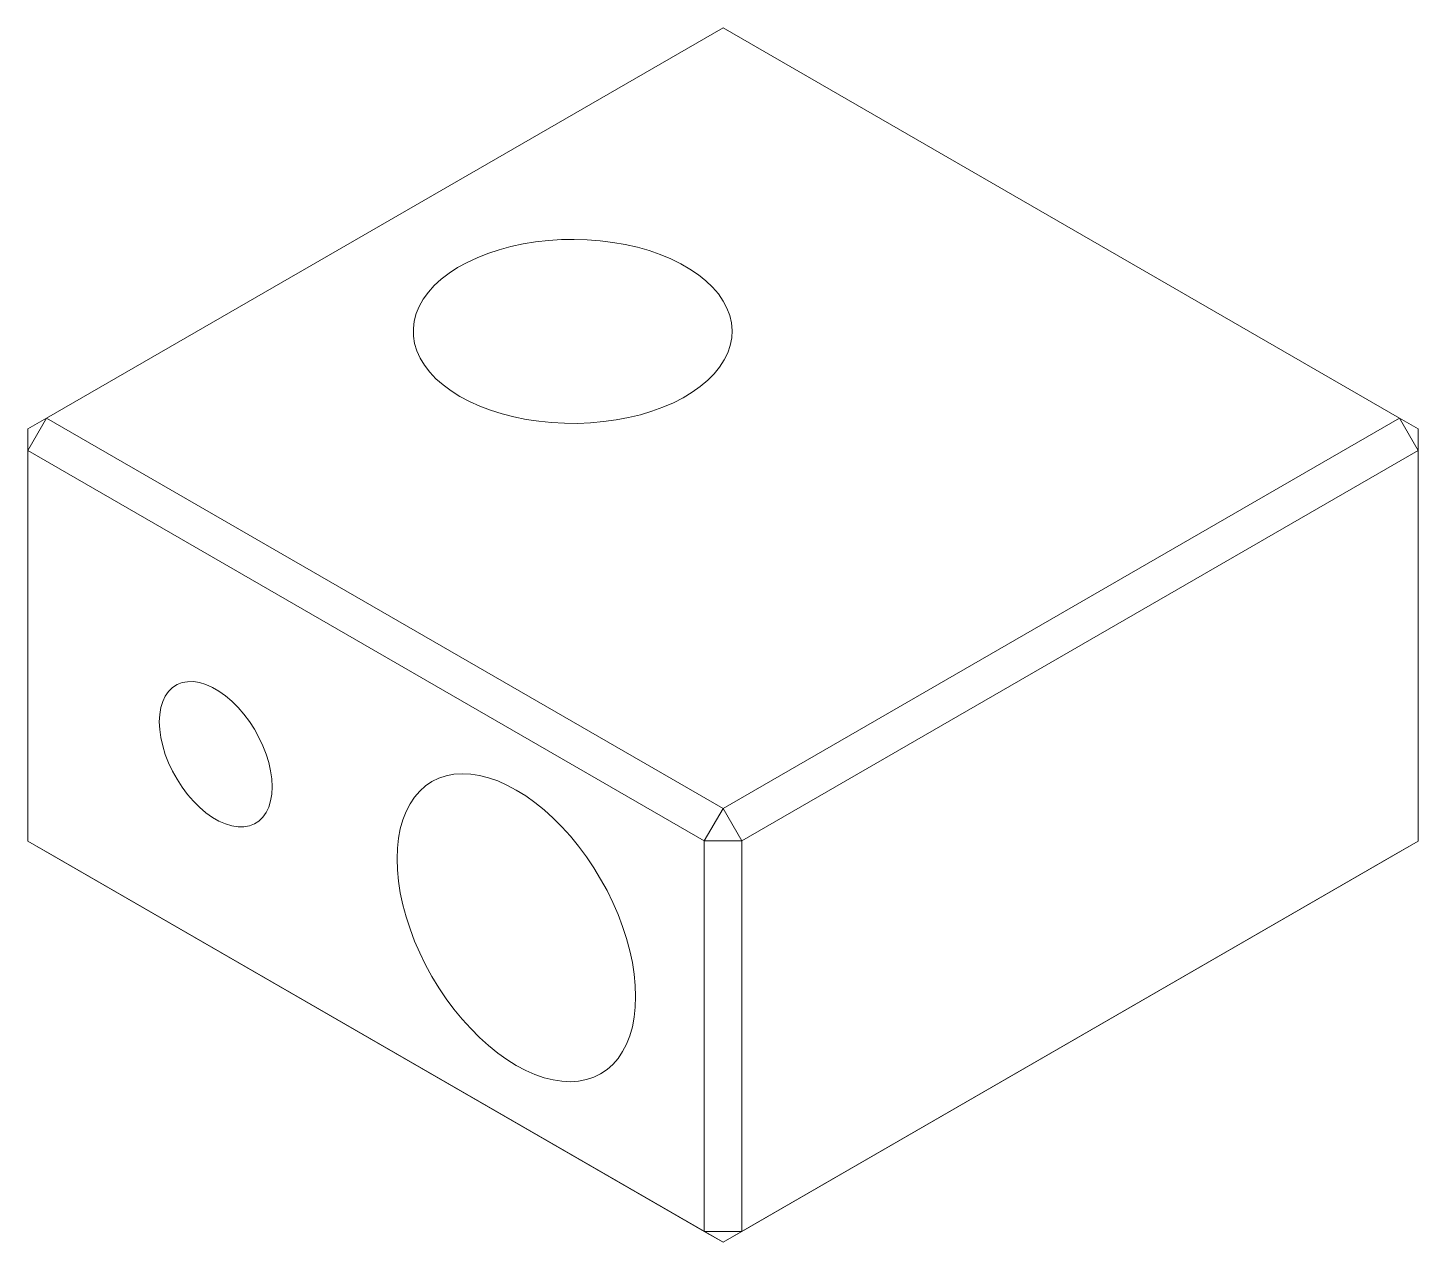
# Paper-space layout '_Isometric' of a CAD drawing. Header units: millimetres. Extents: x -13.1 to 13.1, y -7.3 to 15.5.
import ezdxf

# ---------------------------------------------------------------- set-up
doc = ezdxf.new("R2010")
doc.units = ezdxf.units.MM

psp = doc.layouts.new('_Isometric')

# ---------------------------------------------------------------- linework, layer by layer
at = {"color": 7, "linetype": 'Continuous', "lineweight": 15}
for p, q in [((0, 15.513), (-12.728, 8.165)), ((12.728, 8.165), (0, 15.513)), ((-13.081, 7.553), (-12.728, 8.165)), ((-12.728, 8.165), (-13.081, 7.961)), ((-12.728, 8.165), (0, 0.818)), ((0, 0.818), (12.728, 8.165)), ((13.081, 7.553), (12.728, 8.165)), ((13.081, 7.961), (12.728, 8.165)), ((-13.081, 7.961), (-13.081, 0.204)), ((13.081, 0.204), (13.081, 7.961)), ((-0.354, 0.205), (-13.081, 7.553)), ((13.081, 7.553), (0.354, 0.205)), ((0, 0.818), (-0.354, 0.205)), ((0.354, 0.205), (0, 0.818)), ((-13.081, 0.204), (-0.354, -7.144)), ((-13.081, 0.204), (-12.728, 0)), ((0, -7.348), (-12.728, 0)), ((0.354, 0.205), (-0.354, 0.205)), ((-0.354, -7.144), (-0.354, 0.205)), ((12.728, 0), (0, -7.348)), ((0.354, 0.205), (0.354, -7.144)), ((0.354, -7.144), (13.081, 0.204)), ((12.728, 0), (13.081, 0.204)), ((0.354, -7.144), (-0.354, -7.144)), ((0, -7.348), (-0.354, -7.144)), ((0, -7.348), (0.354, -7.144))]:
    psp.add_line(p, q, dxfattribs=at)
at = {"color": 7, "linetype": 'Continuous', "lineweight": 15, "flags": 128}
for points in [[(-4.95, 8.574), (-4.77, 8.478), (-4.577, 8.391), (-4.372, 8.313), (-4.158, 8.246), (-3.934, 8.188), (-3.703, 8.142), (-3.466, 8.106), (-3.225, 8.082), (-2.981, 8.069), (-2.737, 8.067), (-2.493, 8.077), (-2.251, 8.099), (-2.013, 8.132), (-1.78, 8.176), (-1.554, 8.23), (-1.337, 8.295), (-1.13, 8.371), (-0.934, 8.455), (-0.751, 8.549), (-0.581, 8.651), (-0.427, 8.76), (-0.288, 8.877), (-0.167, 8.999), (-0.063, 9.127), (0.023, 9.26), (0.089, 9.396), (0.137, 9.534), (0.164, 9.675), (0.171, 9.816), (0.159, 9.957), (0.127, 10.097), (0.075, 10.235), (0.003, 10.37), (-0.087, 10.502), (-0.195, 10.628), (-0.321, 10.749), (-0.464, 10.864), (-0.622, 10.972), (-0.795, 11.072), (-0.982, 11.163), (-1.181, 11.246), (-1.391, 11.318), (-1.61, 11.381), (-1.838, 11.433), (-2.072, 11.474), (-2.311, 11.504), (-2.553, 11.523), (-2.798, 11.53), (-3.042, 11.526), (-3.286, 11.51), (-3.526, 11.483), (-3.761, 11.444), (-3.991, 11.395), (-4.212, 11.335), (-4.425, 11.265), (-4.626, 11.185), (-4.816, 11.095), (-4.993, 10.998), (-5.155, 10.892), (-5.301, 10.779), (-5.432, 10.659), (-5.544, 10.534), (-5.639, 10.403), (-5.715, 10.269), (-5.772, 10.132), (-5.81, 9.992), (-5.827, 9.851), (-5.825, 9.71), (-5.802, 9.569), (-5.76, 9.43), (-5.698, 9.293), (-5.617, 9.16), (-5.518, 9.031), (-5.401, 8.907), (-5.266, 8.789), (-5.116, 8.678), (-4.95, 8.574)], [(-10.607, 2.45), (-10.599, 2.588), (-10.578, 2.716), (-10.543, 2.832), (-10.494, 2.934), (-10.432, 3.022), (-10.358, 3.094), (-10.274, 3.149), (-10.179, 3.186), (-10.076, 3.204), (-9.966, 3.205), (-9.85, 3.187), (-9.73, 3.15), (-9.608, 3.096), (-9.484, 3.025), (-9.362, 2.937), (-9.242, 2.835), (-9.126, 2.72), (-9.016, 2.592), (-8.913, 2.454), (-8.818, 2.308), (-8.733, 2.156), (-8.66, 1.999), (-8.598, 1.84), (-8.549, 1.681), (-8.514, 1.524), (-8.492, 1.372), (-8.485, 1.225), (-8.492, 1.087), (-8.514, 0.959), (-8.549, 0.843), (-8.598, 0.741), (-8.66, 0.653), (-8.733, 0.581), (-8.818, 0.526), (-8.913, 0.489), (-9.016, 0.471), (-9.126, 0.47), (-9.242, 0.489), (-9.362, 0.525), (-9.484, 0.579), (-9.608, 0.65), (-9.73, 0.738), (-9.85, 0.84), (-9.966, 0.955), (-10.076, 1.083), (-10.179, 1.221), (-10.274, 1.367), (-10.358, 1.519), (-10.432, 1.676), (-10.494, 1.835), (-10.543, 1.994), (-10.578, 2.151), (-10.599, 2.304), (-10.607, 2.45)], [(-6.134, -0.132), (-6.127, 0.067), (-6.107, 0.258), (-6.072, 0.437), (-6.024, 0.606), (-5.963, 0.761), (-5.889, 0.904), (-5.803, 1.032), (-5.705, 1.144), (-5.596, 1.241), (-5.477, 1.322), (-5.347, 1.385), (-5.209, 1.431), (-5.062, 1.46), (-4.908, 1.47), (-4.748, 1.463), (-4.583, 1.438), (-4.413, 1.395), (-4.24, 1.335), (-4.065, 1.258), (-3.889, 1.164), (-3.713, 1.055), (-3.538, 0.93), (-3.365, 0.79), (-3.195, 0.637), (-3.03, 0.471), (-2.87, 0.294), (-2.716, 0.105), (-2.569, -0.092), (-2.431, -0.298), (-2.302, -0.511), (-2.182, -0.73), (-2.073, -0.953), (-1.975, -1.179), (-1.889, -1.406), (-1.815, -1.633), (-1.754, -1.86), (-1.706, -2.083), (-1.672, -2.303), (-1.651, -2.517), (-1.644, -2.724), (-1.651, -2.924), (-1.672, -3.114), (-1.706, -3.293), (-1.754, -3.462), (-1.815, -3.618), (-1.889, -3.76), (-1.975, -3.888), (-2.073, -4), (-2.182, -4.097), (-2.302, -4.178), (-2.431, -4.241), (-2.569, -4.287), (-2.716, -4.316), (-2.87, -4.326), (-3.03, -4.319), (-3.195, -4.294), (-3.365, -4.251), (-3.538, -4.191), (-3.713, -4.114), (-3.889, -4.021), (-4.065, -3.911), (-4.24, -3.786), (-4.413, -3.646), (-4.583, -3.493), (-4.748, -3.327), (-4.908, -3.15), (-5.062, -2.961), (-5.209, -2.764), (-5.347, -2.558), (-5.477, -2.345), (-5.596, -2.126), (-5.705, -1.903), (-5.803, -1.678), (-5.889, -1.45), (-5.963, -1.223), (-6.024, -0.997), (-6.072, -0.773), (-6.107, -0.554), (-6.127, -0.339), (-6.134, -0.132)]]:
    psp.add_lwpolyline(points, dxfattribs=at)

doc.saveas('drawing.dxf')
